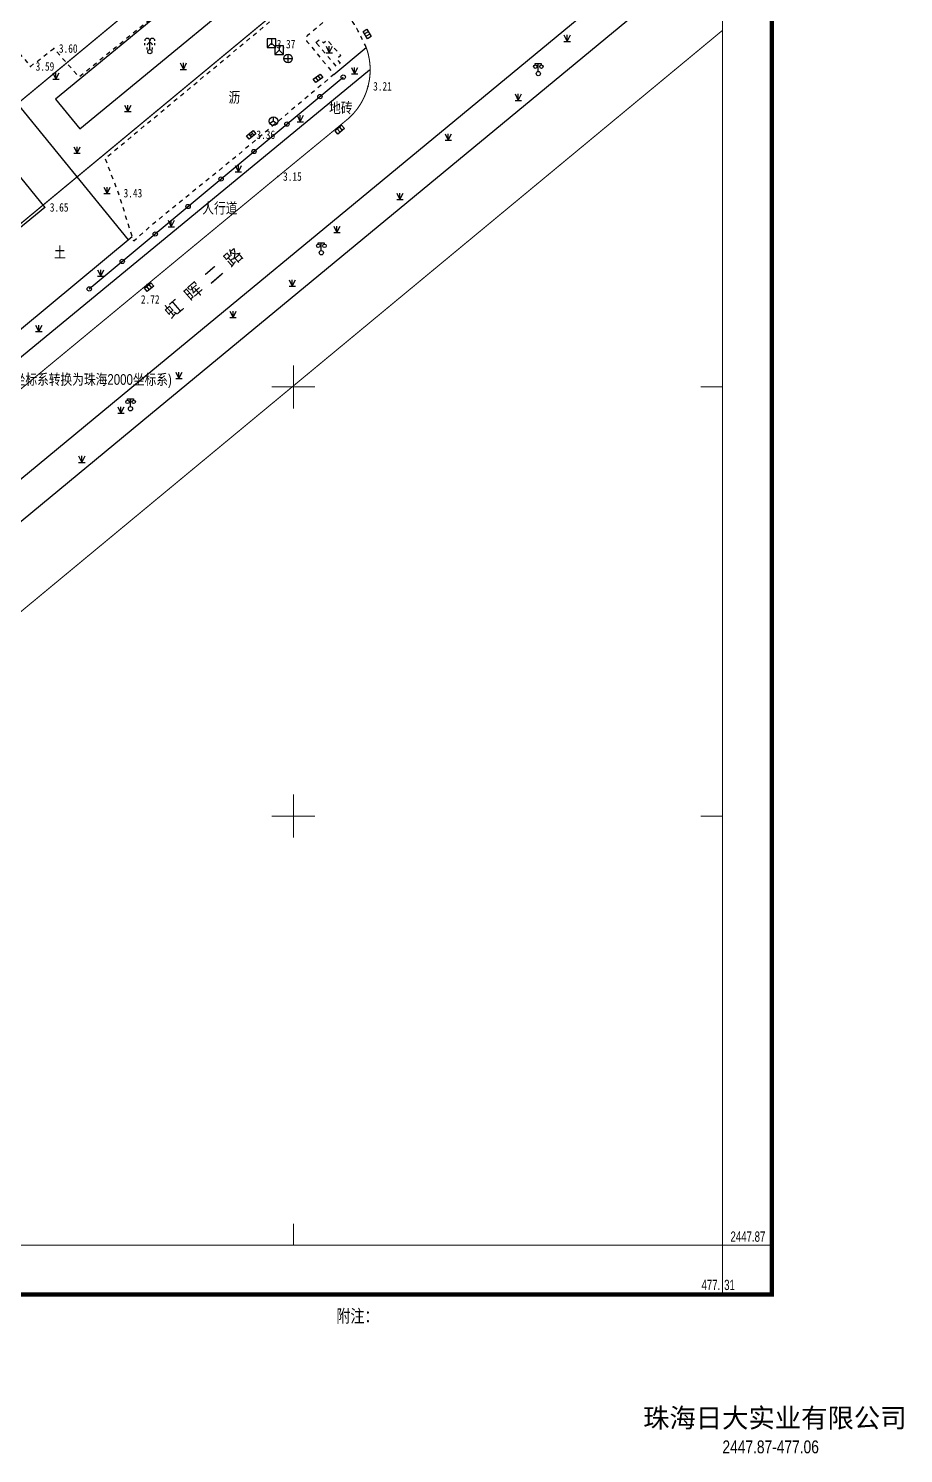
# Model space of a CAD drawing. Extents: x 477039 to 477331, y 2447846 to 2448149.
# Drawn here: x 477229.1 to 477331.1, y 2447845.7 to 2448011.8 of the extents above; entities that cross this region are included whole.
import ezdxf
from ezdxf.enums import TextEntityAlignment as Align

# ---------------------------------------------------------------- set-up
doc = ezdxf.new("R2010")
doc.units = 0
doc.header["$LTSCALE"] = 0.5
doc.linetypes.add('X5', pattern=[3, 2, -1])
doc.linetypes.add('X6', pattern=[2, 1, -1])
doc.layers.get('0').update_dxf_attribs({"linetype": 'CONTINUOUS'})
doc.layers.add('ASSIST', color=7, linetype='CONTINUOUS', plot=False)
for name, color, linetype in [('DLDW', 11, 'CONTINUOUS'), ('DLSS', 4, 'CONTINUOUS'), ('GCD', 1, 'CONTINUOUS'), ('GXYZ', 2, 'CONTINUOUS'), ('JMD', 6, 'CONTINUOUS'), ('TK', 7, 'CONTINUOUS'), ('ZBTZ', 3, 'CONTINUOUS'), ('规划检验设计', 7, 'CONTINUOUS'), ('规划要素信息', 7, 'CONTINUOUS')]:
    doc.layers.add(name, color=color, linetype=linetype)
doc.styles.add('中等线体', font='正等线体.TTF')
doc.styles.add('宋体', font='')
doc.styles.add('正等线体', font='simhei.ttf')
doc.styles.add('细等线体', font='长等线体.TTF', dxfattribs={"width": 0.8})
doc.styles.add('黑体', font='simhei.ttf')
doc.styles.get('宋体').set_extended_font_data('SimSun')
doc.linetypes.add('1161', pattern='A,0,[149,AAA.SHX,S=0.15,R=0,X=0,Y=0],-1.6', length=1.6)
doc.linetypes.add('445', pattern='A,8,-0.5,[147,AAA.SHX,S=1,R=0,X=0,Y=0],-1.5', length=10)

# ---------------------------------------------------------------- blocks, each defined once
blk = doc.blocks.new('gc041')
for p, q in [((-1, 0.5), (1, 0.5)), ((-1, -0.5), (-1, 0.5)), ((-0.33, 0.5), (-0.33, -0.5)), ((0.33, 0.5), (0.33, -0.5)), ((1, 0.5), (1, -0.5)), ((1, -0.5), (-1, -0.5))]:
    blk.add_line(p, q)
blk = doc.blocks.new('gc097')
for p, q in [((-0.7, 2), (-0.7, 2.3)), ((-0.7, 2.3), (0.7, 2.3)), ((0, 0.5), (0, 2.3)), ((0.7, 2.3), (0.7, 2))]:
    blk.add_line(p, q)
for centre, radius in [((-0.7, 1.6), 0.4), ((0, 0), 0.5), ((0.73, 1.6), 0.4)]:
    blk.add_circle(centre, radius)
blk = doc.blocks.new('gc043')
for p, q in [((-1, 0), (1, 0)), ((0, -1), (0, 1))]:
    blk.add_line(p, q)
blk.add_circle((0, 0), 1)
blk = doc.blocks.new('gc048')
for q in [(-0.87, -0.5), (0, 1), (0.87, -0.5)]:
    blk.add_line((0, 0), q)
blk.add_circle((0, 0), 1)
blk = doc.blocks.new('gc049')
for p, q in [((-1, 1.2), (-1, -0.8)), ((1, 1.2), (-1, 1.2)), ((0, 0.2), (-1, -0.8)), ((0, 1.2), (0, 0.2)), ((0, 0.2), (1, -0.8)), ((1, -0.8), (1, 1.2)), ((-1, -0.8), (1, -0.8))]:
    blk.add_line(p, q)
blk = doc.blocks.new('gc170')
at = {"linetype": 'Continuous'}
blk.add_circle((0, 0), 0.5, dxfattribs=at)
blk = doc.blocks.new('gc020')
at = {"linetype": 'Continuous', "flags": 128}
for points in [[(-1.2, 1.5), (-1.2, 2)], [(-0.6, 0.5), (-0.6, 1)], [(0, 0.5), (0, 2.5)], [(0.6, 0.5), (0.6, 1)], [(1.2, 1.5), (1.2, 2)]]:
    blk.add_lwpolyline(points, dxfattribs=at)
at = {"linetype": 'Continuous'}
blk.add_circle((0, 0), 0.5, dxfattribs=at)
for centre in [(-0.6, 2.5), (0, 1.5), (0.6, 2.5)]:
    blk.add_arc(centre, 0.6, 0, 180, dxfattribs=at)
blk = doc.blocks.new('gc124')
for p, q in [((-0.75, 1.5), (0, 0)), ((-0.75, 0), (0.75, 0)), ((0, 0), (0, 1.5)), ((0, 0), (0.75, 1.5))]:
    blk.add_line(p, q)
blk = doc.blocks.new('GC200')
at = {"linetype": 'Continuous', "const_width": 0.2, "flags": 128}
blk.add_lwpolyline([(-0.1, 0, 1), (0.1, 0, 1)], format="xyb", close=True, dxfattribs=at)

msp = doc.modelspace()

# ---------------------------------------------------------------- linework, layer by layer
at = {"color": 10, "linetype": 'Continuous', "const_width": 0.15, "flags": 128}
msp.add_lwpolyline([(477138.842, 2448044.767), (477158.666, 2448020.832), (477086.063, 2447960.707), (477114.033, 2447926.933), (477149.234, 2447923.624), (477275.025, 2448027.799), (477211.297, 2448104.762)], close=True, dxfattribs=at)
at = {"layer": 'ASSIST', "linetype": 'Continuous', "flags": 128}
msp.add_lwpolyline([(477236.208, 2447981.415), (477265.801, 2448006.103)], dxfattribs=at)
at = {"layer": 'DLDW', "linetype": 'Continuous', "flags": 128}
msp.add_lwpolyline([(477232.262, 2448003.543), (477235.096, 2448000.076), (477253.035, 2448014.845), (477251.568, 2448016.717), (477253.049, 2448017.957), (477251.714, 2448019.559)], close=True, dxfattribs=at)
at = {"layer": 'DLSS', "linetype": 'X6', "flags": 128}
msp.add_lwpolyline([(477268.495, 2448009.535, 0.0393821), (477266.368, 2448013.415, 0.4589864), (477264.812, 2448013.594), (477261.639, 2448010.939, 0.4597429), (477261.607, 2448010.228), (477264.707, 2448006.416), (477263.546, 2448005.422), (477253.541, 2447997.028), (477243.55, 2447988.922), (477241.39, 2447987.003), (477239.6, 2447992.582), (477238.071, 2447996.639), (477262.711, 2448017.094, 0.5019454), (477262.692, 2448017.843), (477260.447, 2448020.49), (477245.781, 2448037.922)], format="xyb", dxfattribs=at)
at = {"layer": 'DLSS', "linetype": 'Continuous', "flags": 128}
msp.add_lwpolyline([(477310, 2448026.798), (477240.931, 2447969.724), (477199.53, 2447935.513), (477144.651, 2447889.919), (477147.066, 2447887.013), (477201.941, 2447932.603), (477243.338, 2447966.811), (477310, 2448021.896)], dxfattribs=at)
at = {"layer": 'DLSS', "linetype": 'X6', "flags": 128}
msp.add_lwpolyline([(477221.532, 2448016.498), (477229.351, 2448007.347), (477232.063, 2448009.435), (477235.014, 2448006.132), (477251.888, 2448019.854), (477248.996, 2448023.323), (477250.102, 2448024.245), (477251.631, 2448022.485), (477252.925, 2448023.776), (477254.556, 2448021.885), (477253.121, 2448020.683), (477258.827, 2448013.87)], dxfattribs=at)
at = {"layer": 'DLSS', "linetype": 'Continuous', "const_width": 0.125, "elevation": 2.455, "flags": 128}
msp.add_lwpolyline([(477310, 2448011.538), (477139.107, 2447870)], dxfattribs=at)
at = {"layer": 'DLSS', "linetype": 'Continuous', "const_width": 0.125, "flags": 128}
msp.add_lwpolyline([(477092.279, 2447953.201), (477083.058, 2447945.599, 0.2573366), (477083.036, 2447939.386), (477085.124, 2447936.656), (477099.959, 2447918.751), (477115.255, 2447900.55), (477118.328, 2447903.305), (477119.258, 2447902.454, 0.3959813), (477145.799, 2447901.482), (477196.355, 2447943.423), (477258.193, 2447994.519), (477266.458, 2448001.311, 0.3029541), (477268.495, 2448009.535)], format="xyb", dxfattribs=at)
at = {"layer": 'DLSS', "linetype": 'X6', "flags": 128}
msp.add_lwpolyline([(477262.626, 2448010.127), (477263.074, 2448010.504), (477263.51, 2448010.086), (477263.937, 2448010.441), (477265.515, 2448008.606), (477265.047, 2448008.199), (477265.449, 2448007.705), (477264.988, 2448007.372)], close=True, dxfattribs=at)
at = {"layer": 'JMD', "linetype": '445', "flags": 128}
msp.add_lwpolyline([(477240.76, 2447987.156), (477218.701, 2448014.152)], dxfattribs=at)
at = {"layer": 'TK', "linetype": 'Continuous', "lineweight": 0}
for p, q in [((477260, 2447967.5), (477260, 2447972.5)), ((477257.5, 2447970), (477262.5, 2447970)), ((477310, 2447970), (477307.5, 2447970)), ((477260, 2447917.5), (477260, 2447922.5)), ((477257.5, 2447920), (477262.5, 2447920)), ((477310, 2447920), (477307.5, 2447920)), ((477260, 2447870), (477260, 2447872.5)), ((477310, 2447870), (477315.75, 2447870)), ((477310, 2447870), (477310, 2447864.25))]:
    msp.add_line(p, q, dxfattribs=at)
at = {"layer": 'TK', "linetype": 'Continuous', "lineweight": 0, "const_width": 0.5, "flags": 128}
msp.add_lwpolyline([(477054.25, 2447864.25), (477315.75, 2447864.25), (477315.75, 2448125.75), (477054.25, 2448125.75)], close=True, dxfattribs=at)
at = {"layer": 'TK', "linetype": 'Continuous', "lineweight": 0, "flags": 128}
msp.add_lwpolyline([(477060, 2447870), (477310, 2447870), (477310, 2448120), (477060, 2448120)], close=True, dxfattribs=at)
at = {"layer": 'ZBTZ', "linetype": '1161', "flags": 128}
for points in [[(477264.707, 2448006.416), (477268.495, 2448009.535)], [(477218.801, 2448005.924), (477231.006, 2447990.925), (477149.166, 2447923.71), (477122.929, 2447925.797), (477114.802, 2447928.131), (477114.1, 2447927.142), (477112.605, 2447928.48), (477099.078, 2447945.071)], [(477132.632, 2447904.222), (477133.516, 2447908.435), (477142.817, 2447907.177), (477160.654, 2447920.992), (477195.791, 2447949.835), (477241.219, 2447987.536)]]:
    msp.add_lwpolyline(points, dxfattribs=at)
at = {"layer": 'ZBTZ', "color": 4, "flags": 128}
msp.add_lwpolyline([(477118.328, 2447903.305), (477123.679, 2447904.775), (477143.632, 2447903.543), (477161.601, 2447918.519), (477195.881, 2447946.855), (477268.871, 2448006.954)], dxfattribs=at)
at = {"layer": '规划检验设计', "color": 170, "linetype": 'X5', "lineweight": -3, "ltscale": 0.5, "const_width": 0.15}
msp.add_lwpolyline([(477098.043, 2447963.487), (477166.283, 2448020), (477147.307, 2448042.913), (477166.986, 2448059.209), (477167.719, 2448058.324), (477173.495, 2448063.108), (477173.017, 2448063.685), (477193.119, 2448080.333), (477193.662, 2448079.678), (477199.438, 2448084.462), (477198.641, 2448085.425), (477212.158, 2448096.619), (477231.293, 2448073.513), (477228.386, 2448071.105), (477261.617, 2448030.978), (477145.727, 2447935.003), (477119.599, 2447937.459)], close=True, dxfattribs=at)

# ---------------------------------------------------------------- block references
at = {"layer": 'DLDW', "linetype": 'Continuous', "xscale": 0.5, "yscale": 0.5}
for name, p in [('gc020', (477243.261, 2448009.065)), ('gc097', (477288.541, 2448006.517, 10.798)), ('gc097', (477263.25, 2447985.636, 8.943)), ('gc097', (477241.008, 2447967.451, 5.984))]:
    msp.add_blockref(name, p, dxfattribs=at)
at = {"layer": 'GCD', "linetype": 'Continuous', "lineweight": 0}
ref = msp.add_blockref('GC200', (477232.063, 2448009.435, 3.599), dxfattribs=dict(at, xscale=0.5, yscale=0.5, zscale=0.5))
ref.add_attrib('height', '3.60', dxfattribs={"linetype": 'Continuous', "lineweight": 0, "height": 1, "style": '正等线体', "width": 0.8}).set_placement((477232.663, 2448009.435, 3.599), align=Align.MIDDLE_LEFT)
ref = msp.add_blockref('GC200', (477257.449, 2448009.949, 3.368), dxfattribs=dict(at, xscale=0.5, yscale=0.5, zscale=0.5))
ref.add_attrib('height', '3.37', dxfattribs={"linetype": 'Continuous', "lineweight": 0, "height": 1, "style": '正等线体', "width": 0.8}).set_placement((477258.049, 2448009.949, 3.368), align=Align.MIDDLE_LEFT)
ref = msp.add_blockref('GC200', (477229.351, 2448007.347, 3.586), dxfattribs=dict(at, xscale=0.5, yscale=0.5, zscale=0.5))
ref.add_attrib('height', '3.59', dxfattribs={"linetype": 'Continuous', "lineweight": 0, "height": 1, "style": '正等线体', "width": 0.8}).set_placement((477229.951, 2448007.347, 3.586), align=Align.MIDDLE_LEFT)
ref = msp.add_blockref('GC200', (477268.691, 2448005.031, 3.212), dxfattribs=dict(at, xscale=0.5, yscale=0.5, zscale=0.5))
ref.add_attrib('height', '3.21', dxfattribs={"linetype": 'Continuous', "lineweight": 0, "height": 1, "style": '正等线体', "width": 0.8}).set_placement((477269.291, 2448005.031, 3.212), align=Align.MIDDLE_LEFT)
ref = msp.add_blockref('GC200', (477255.085, 2447999.387, 3.356), dxfattribs=dict(at, xscale=0.5, yscale=0.5, zscale=0.5))
ref.add_attrib('height', '3.36', dxfattribs={"linetype": 'Continuous', "lineweight": 0, "height": 1, "style": '正等线体', "width": 0.8}).set_placement((477255.685, 2447999.387, 3.356), align=Align.MIDDLE_LEFT)
ref = msp.add_blockref('GC200', (477258.193, 2447994.519, 3.154), dxfattribs=dict(at, xscale=0.5, yscale=0.5, zscale=0.5))
ref.add_attrib('height', '3.15', dxfattribs={"linetype": 'Continuous', "lineweight": 0, "height": 1, "style": '正等线体', "width": 0.8}).set_placement((477258.793, 2447994.519, 3.154), align=Align.MIDDLE_LEFT)
ref = msp.add_blockref('GC200', (477239.6, 2447992.582, 3.433), dxfattribs=dict(at, xscale=0.5, yscale=0.5, zscale=0.5))
ref.add_attrib('height', '3.43', dxfattribs={"linetype": 'Continuous', "lineweight": 0, "height": 1, "style": '正等线体', "width": 0.8}).set_placement((477240.2, 2447992.582, 3.433), align=Align.MIDDLE_LEFT)
ref = msp.add_blockref('GC200', (477231.006, 2447990.925, 3.645), dxfattribs=dict(at, xscale=0.5, yscale=0.5, zscale=0.5))
ref.add_attrib('height', '3.65', dxfattribs={"linetype": 'Continuous', "lineweight": 0, "height": 1, "style": '正等线体', "width": 0.8}).set_placement((477231.606, 2447990.925, 3.645), align=Align.MIDDLE_LEFT)
ref = msp.add_blockref('GC200', (477242.949, 2447981.92, 2.716), dxfattribs=dict(at, xscale=0.5, yscale=0.5, zscale=0.5))
ref.add_attrib('height', '2.72', dxfattribs={"linetype": 'Continuous', "lineweight": 0, "height": 1, "style": '正等线体', "width": 0.8}).set_placement((477242.222, 2447980.2, 2.716), align=Align.MIDDLE_LEFT)
at = {"layer": 'GXYZ', "linetype": 'Continuous'}
for p, xscale, yscale, rotation in [((477268.594, 2448011.122, 3.243), 0.4999999999656385, 0.4999999999656385, 301.4396323140502), ((477262.863, 2448005.957, 3.343), 0.5000000000035318, 0.4999999999688315, 36.59428434129928), ((477255.084, 2447999.378, 3.356), 0.499999999949579, 0.4999999999405123, 38.64680513343794), ((477265.396, 2447999.969, 3.016), 0.4999999999000851, 0.4999999999514272, 40.20229145368404), ((477243.168, 2447981.628, 2.716), 0.4999999999125443, 0.4999999999840669, 39.37759751392723)]:
    msp.add_blockref('gc041', p, dxfattribs=dict(at, xscale=xscale, yscale=yscale, rotation=rotation))
at = {"layer": 'GXYZ', "linetype": 'Continuous', "xscale": 0.5, "yscale": 0.5}
for name, p in [('gc049', (477257.449, 2448009.949, 3.368)), ('gc049', (477258.346, 2448009.137, 3.363)), ('gc043', (477259.369, 2448008.263, 3.342)), ('gc048', (477257.673, 2448000.962, 3.146))]:
    msp.add_blockref(name, p, dxfattribs=at)
at = {"layer": 'ZBTZ', "linetype": 'Continuous', "xscale": 0.5, "yscale": 0.5}
for p in [(477264.182, 2448008.941), (477291.901, 2448010.257), (477232.323, 2448005.862), (477247.177, 2448006.997), (477267.133, 2448006.464), (477286.212, 2448003.388), (477240.704, 2448002.088), (477260.792, 2448000.907), (477234.783, 2447997.224), (477278.041, 2447998.742), (477253.585, 2447995.052), (477238.272, 2447992.545), (477272.407, 2447991.843), (477245.768, 2447988.672), (477265.073, 2447987.982), (477237.539, 2447982.91), (477259.861, 2447981.739), (477252.959, 2447978.078), (477230.325, 2447976.44), (477246.656, 2447970.972), (477239.894, 2447966.935), (477235.34, 2447961.209)]:
    msp.add_blockref('gc124', p, dxfattribs=at)
at = {"layer": 'ZBTZ', "linetype": 'Continuous', "xscale": 0.5, "yscale": 0.5, "rotation": 39.83659857808813}
for p in [(477265.801, 2448006.103), (477263.084, 2448003.836), (477259.244, 2448000.633), (477255.405, 2447997.43), (477251.565, 2447994.227), (477247.726, 2447991.024), (477243.887, 2447987.821), (477240.047, 2447984.618), (477236.208, 2447981.415)]:
    msp.add_blockref('gc170', p, dxfattribs=at)

# ---------------------------------------------------------------- texts
at = {"layer": 'DLSS', "linetype": 'Continuous', "style": '细等线体', "width": 0.8}
for s, p in [('沥', (477253.116, 2448003.741)), ('地砖', (477265.522, 2448002.54)), ('人行道', (477251.425, 2447990.855)), ('土', (477232.79, 2447985.736))]:
    msp.add_text(s, height=1.25, dxfattribs=at).set_placement(p, align=Align.MIDDLE)
at = {"layer": 'DLSS', "linetype": 'Continuous', "style": '宋体'}
msp.add_text('虹 晖 二 路', height=1.5, rotation=40.89543, dxfattribs=at).set_placement((477249.484, 2447982.139), align=Align.MIDDLE)
at = {"layer": 'TK', "linetype": 'Continuous', "lineweight": 0, "style": '中等线体', "width": 0.7}
for s, p in [('2447.87', (477315, 2447871)), ('477.', (477309.75, 2447865.375))]:
    msp.add_text(s, height=1.2, dxfattribs=at).set_placement(p, align=Align.MIDDLE_RIGHT)
msp.add_text('31', height=1.2, dxfattribs=at).set_placement((477310.2, 2447865.375), align=Align.MIDDLE_LEFT)
at = {"layer": 'TK', "linetype": 'Continuous', "lineweight": 0, "width": 0.8}
for s, style, p in [('附注：', '细等线体', (477265, 2447862.5)), ('附注：', '细等线体', (477265, 2447862.5)), ('2447.87-477.06', '中等线体', (477310, 2447847.25))]:
    msp.add_text(s, height=1.5, dxfattribs=dict(at, style=style)).set_placement(p, align=Align.TOP_LEFT)
at = {"layer": 'TK', "linetype": 'Continuous', "lineweight": 0, "style": '黑体'}
msp.add_text('珠海日大实业有限公司', height=2.25, dxfattribs=at).set_placement((477316.104, 2447851), align=Align.TOP_CENTER)
at = {"layer": '规划要素信息', "color": 10, "ltscale": 0.5, "style": '细等线体', "width": 0.8}
msp.add_text('用地红线(90珠海新坐标系转换为珠海2000坐标系)', height=1.25002, rotation=359.92438, dxfattribs=at).set_placement((477245.821, 2447969.861), align=Align.BOTTOM_RIGHT)

doc.saveas('drawing.dxf')
